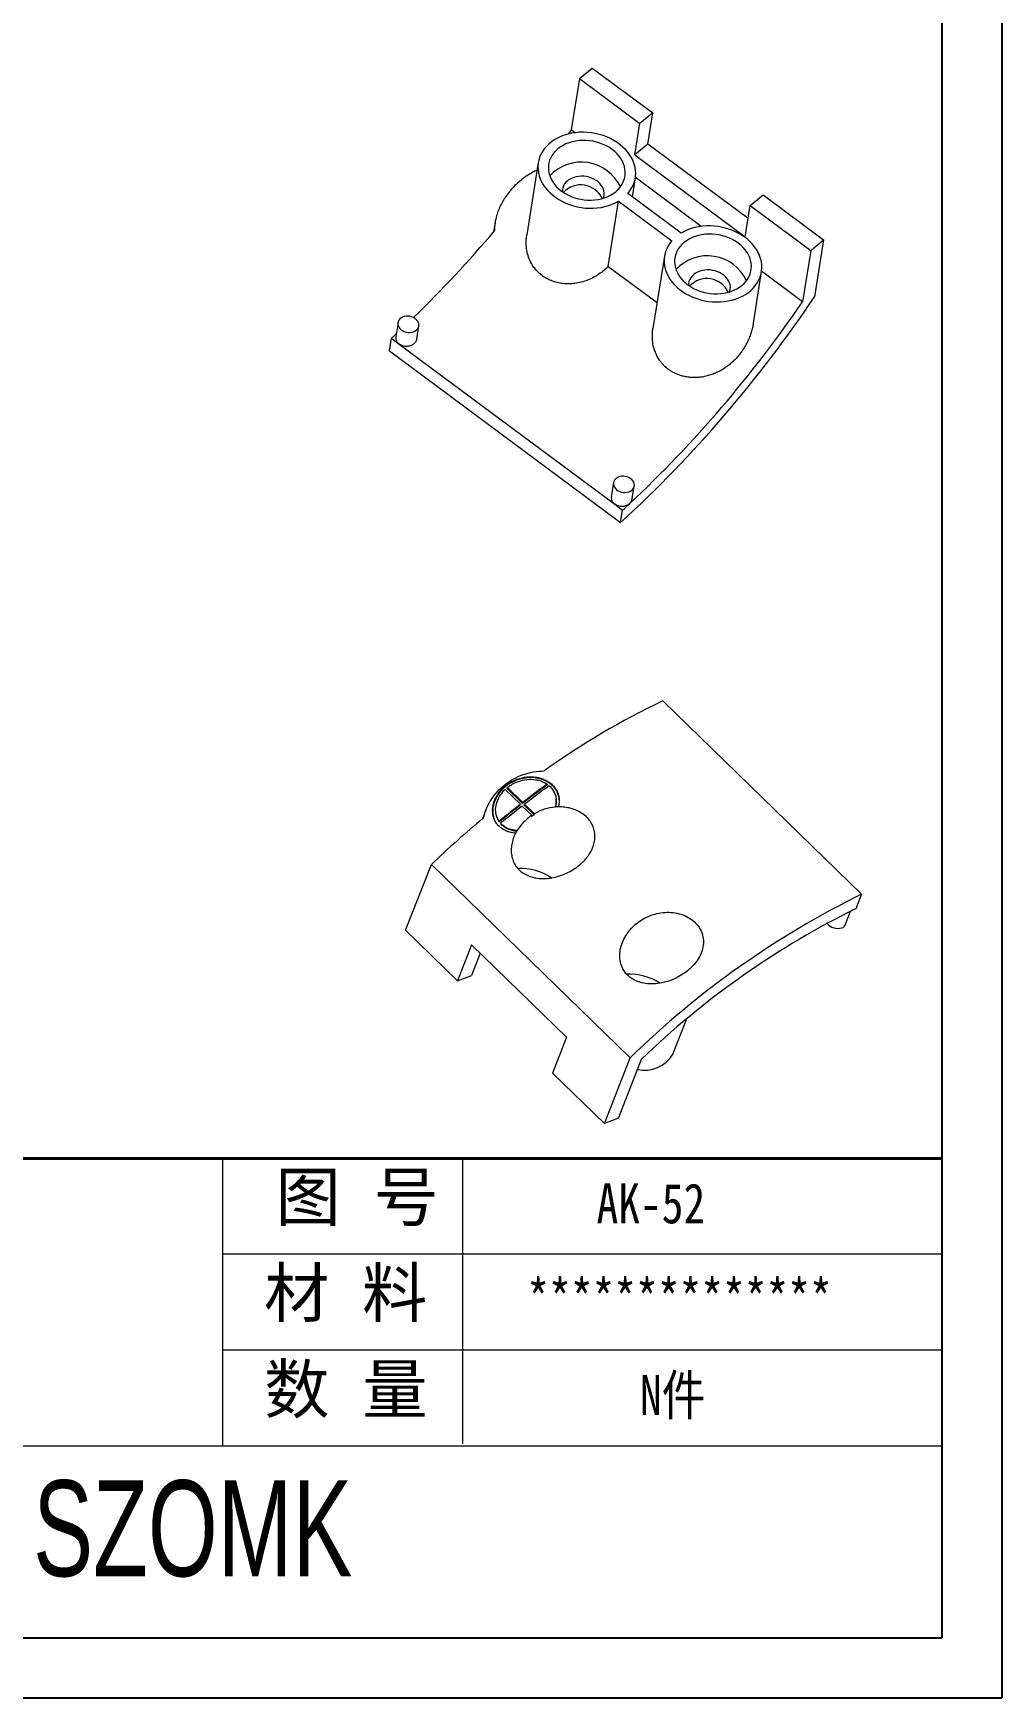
# Model space of a CAD drawing. Header units: inches. Extents: x 3160 to 3809, y 1126 to 1300.
# Drawn here: x 3774.9 to 3809.4, y 1125.7 to 1184.9 of the extents above; entities that cross this region are included whole.
import ezdxf

# ---------------------------------------------------------------- set-up
doc = ezdxf.new("R2010")
doc.units = ezdxf.units.IN
doc.header["$LTSCALE"] = 15
doc.layers.add('文字', color=81, linetype='Continuous')
doc.layers.add('粗实线', color=7, linetype='Continuous', lineweight=30)
doc.layers.add('细实线', color=3, linetype='Continuous', lineweight=9)
doc.styles.get("Standard").update_dxf_attribs({"font": 'txt', "bigfont": 'gbcbig.shx'})
doc.styles.add('宋体', font='', dxfattribs={"width": 0.8, "height": 3.5})
doc.styles.add('长仿宋', font='', dxfattribs={"width": 0.7, "height": 4})
doc.styles.get('宋体').set_extended_font_data('SimSun')
doc.styles.get('长仿宋').set_extended_font_data('SimSun')

msp = doc.modelspace()

# ---------------------------------------------------------------- linework, layer by layer
for p, q in [((3809.392, 1215.273), (3809.392, 1125.657)), ((3807.259, 1213.14), (3807.259, 1127.79)), ((3685.928, 1127.79), (3807.259, 1127.79)), ((3682.648, 1125.657), (3809.392, 1125.657))]:
    msp.add_line(p, q)
at = {"color": 7, "linetype": 'Continuous', "lineweight": 15}
for p, q in [((3794.356, 1183.301), (3794.815, 1183.678)), ((3794.815, 1183.678), (3796.967, 1182.079)), ((3794.356, 1183.301), (3794.067, 1181.475)), ((3794.356, 1183.301), (3796.508, 1181.702)), ((3796.333, 1180.594), (3796.508, 1181.702)), ((3796.967, 1182.079), (3796.508, 1181.702)), ((3796.792, 1180.97), (3796.967, 1182.079)), ((3794.067, 1181.475), (3793.969, 1181.333)), ((3794.2, 1181.376), (3794.067, 1181.475)), ((3796.792, 1180.97), (3796.333, 1180.594)), ((3796.333, 1180.594), (3800.263, 1177.675)), ((3800.365, 1178.317), (3796.792, 1180.97)), ((3792.892, 1180.314), (3792.483, 1177.737)), ((3796.242, 1179.092), (3796.348, 1179.766)), ((3798.691, 1178.04), (3796.35, 1179.779)), ((3795.384, 1176.616), (3795.753, 1178.942)), ((3795.753, 1178.942), (3797.651, 1177.532)), ((3797.979, 1177.801), (3796.08, 1179.211)), ((3800.263, 1177.675), (3800.439, 1178.783)), ((3800.439, 1178.783), (3800.897, 1179.16)), ((3800.439, 1178.783), (3802.591, 1177.185)), ((3800.897, 1179.16), (3803.049, 1177.561)), ((3791.355, 1178.183), (3791.302, 1177.852)), ((3802.591, 1177.185), (3803.049, 1177.561)), ((3803.049, 1177.561), (3802.728, 1175.533)), ((3797.383, 1176.978), (3796.975, 1174.401)), ((3802.591, 1177.185), (3802.301, 1175.359)), ((3795.384, 1176.616), (3797.121, 1175.326)), ((3800.55, 1174.597), (3800.84, 1176.43)), ((3802.301, 1175.359), (3800.842, 1176.443)), ((3787.897, 1174.615), (3787.819, 1174.122)), ((3787.59, 1173.613), (3787.661, 1174.059)), ((3787.661, 1174.059), (3787.942, 1173.85)), ((3788.565, 1174.038), (3788.638, 1174.498)), ((3787.59, 1173.613), (3795.825, 1167.497)), ((3787.942, 1173.85), (3795.615, 1168.151)), ((3795.57, 1168.916), (3795.492, 1168.423)), ((3796.238, 1168.338), (3796.311, 1168.799)), ((3795.615, 1168.151), (3795.895, 1167.942)), ((3795.825, 1167.497), (3795.895, 1167.942)), ((3797.322, 1161.145), (3804.404, 1154.264)), ((3791.713, 1157.995), (3792.255, 1157.468)), ((3791.779, 1158.024), (3792.325, 1157.493)), ((3792.342, 1157.535), (3791.795, 1158.066)), ((3793.207, 1158.182), (3793.208, 1158.155)), ((3792.239, 1157.426), (3792.255, 1157.468)), ((3792.319, 1157.405), (3792.661, 1157.073)), ((3792.325, 1157.493), (3792.342, 1157.535)), ((3792.39, 1157.431), (3792.406, 1157.472)), ((3792.39, 1157.431), (3792.74, 1157.091)), ((3792.756, 1157.132), (3792.406, 1157.472)), ((3791.028, 1157.271), (3790.901, 1156.946)), ((3791.503, 1156.837), (3791.496, 1156.86)), ((3791.551, 1156.79), (3791.558, 1156.767)), ((3792.645, 1157.031), (3792.661, 1157.073)), ((3792.756, 1157.132), (3792.74, 1157.091)), ((3788.163, 1152.979), (3789.084, 1155.321)), ((3796.166, 1148.44), (3789.084, 1155.321)), ((3804.404, 1154.264), (3804.202, 1153.749)), ((3803.814, 1153.162), (3804.009, 1153.658)), ((3788.163, 1152.979), (3790.014, 1151.181)), ((3790.517, 1152.461), (3790.014, 1151.181)), ((3790.822, 1152.164), (3790.51, 1151.371)), ((3793.898, 1149.176), (3790.517, 1152.461)), ((3790.014, 1151.181), (3790.51, 1151.371)), ((3797.679, 1148.567), (3798.167, 1149.808)), ((3793.898, 1149.176), (3793.394, 1147.896)), ((3793.394, 1147.896), (3795.246, 1146.098)), ((3795.246, 1146.098), (3796.166, 1148.44)), ((3795.742, 1146.288), (3796.571, 1148.396)), ((3795.742, 1146.288), (3795.246, 1146.098))]:
    msp.add_line(p, q, dxfattribs=at)
at = {"color": 7, "linetype": 'Continuous', "lineweight": 15, "flags": 128}
for points in [[(3796.08, 1179.211), (3796.153, 1179.302), (3796.216, 1179.398), (3796.268, 1179.498), (3796.308, 1179.601), (3796.337, 1179.708), (3796.355, 1179.817), (3796.361, 1179.927), (3796.355, 1180.038), (3796.338, 1180.149), (3796.309, 1180.26), (3796.268, 1180.368), (3796.217, 1180.475), (3796.155, 1180.579), (3796.082, 1180.679), (3795.999, 1180.775), (3795.907, 1180.866), (3795.807, 1180.951), (3795.698, 1181.03), (3795.583, 1181.102), (3795.46, 1181.168), (3795.332, 1181.225), (3795.2, 1181.275), (3795.063, 1181.316), (3794.923, 1181.349), (3794.782, 1181.373), (3794.639, 1181.388), (3794.496, 1181.394), (3794.354, 1181.391), (3794.214, 1181.378), (3794.076, 1181.357), (3793.942, 1181.326), (3793.813, 1181.287), (3793.689, 1181.24), (3793.571, 1181.184), (3793.461, 1181.121), (3793.358, 1181.051), (3793.264, 1180.973), (3793.179, 1180.89), (3793.104, 1180.8), (3793.038, 1180.706), (3792.984, 1180.607), (3792.941, 1180.504), (3792.909, 1180.398), (3792.888, 1180.29), (3792.879, 1180.18), (3792.882, 1180.069), (3792.897, 1179.958), (3792.923, 1179.847), (3792.961, 1179.738), (3793.009, 1179.63), (3793.069, 1179.526), (3793.139, 1179.425), (3793.219, 1179.328), (3793.309, 1179.236), (3793.408, 1179.149), (3793.514, 1179.069), (3793.628, 1178.994), (3793.749, 1178.927), (3793.876, 1178.868), (3794.007, 1178.816), (3794.143, 1178.773), (3794.282, 1178.738), (3794.423, 1178.712), (3794.566, 1178.695), (3794.709, 1178.686), (3794.851, 1178.688), (3794.992, 1178.698), (3795.131, 1178.717), (3795.265, 1178.745), (3795.396, 1178.782), (3795.521, 1178.827), (3795.64, 1178.881), (3795.753, 1178.942)], [(3795.649, 1179.275), (3795.728, 1179.347), (3795.797, 1179.424), (3795.857, 1179.507), (3795.905, 1179.594), (3795.943, 1179.685), (3795.969, 1179.779), (3795.984, 1179.876), (3795.988, 1179.973), (3795.979, 1180.072), (3795.959, 1180.17), (3795.928, 1180.266), (3795.885, 1180.361), (3795.832, 1180.454), (3795.768, 1180.542), (3795.695, 1180.627), (3795.612, 1180.706), (3795.521, 1180.78), (3795.422, 1180.847), (3795.317, 1180.908), (3795.205, 1180.961), (3795.088, 1181.006), (3794.968, 1181.043), (3794.844, 1181.071), (3794.719, 1181.091), (3794.593, 1181.102), (3794.466, 1181.103), (3794.342, 1181.096), (3794.219, 1181.079), (3794.1, 1181.054), (3793.986, 1181.02), (3793.877, 1180.978), (3793.774, 1180.927), (3793.678, 1180.869), (3793.591, 1180.804), (3793.512, 1180.733), (3793.443, 1180.655), (3793.383, 1180.573), (3793.335, 1180.486), (3793.297, 1180.394), (3793.27, 1180.3), (3793.255, 1180.204), (3793.252, 1180.106), (3793.261, 1180.008), (3793.281, 1179.91), (3793.312, 1179.813), (3793.354, 1179.718), (3793.408, 1179.626), (3793.471, 1179.537), (3793.545, 1179.453), (3793.628, 1179.374), (3793.719, 1179.3), (3793.818, 1179.233), (3793.923, 1179.172), (3794.035, 1179.119), (3794.151, 1179.074), (3794.272, 1179.037), (3794.396, 1179.008), (3794.521, 1178.989), (3794.647, 1178.978), (3794.773, 1178.976), (3794.898, 1178.984), (3795.021, 1179), (3795.14, 1179.026), (3795.254, 1179.06), (3795.363, 1179.102), (3795.466, 1179.152), (3795.562, 1179.21), (3795.649, 1179.275)], [(3795.213, 1179.046), (3795.223, 1179.077), (3795.238, 1179.148), (3795.24, 1179.22), (3795.231, 1179.293), (3795.21, 1179.365), (3795.178, 1179.436), (3795.135, 1179.503), (3795.083, 1179.566), (3795.02, 1179.625), (3794.95, 1179.677), (3794.872, 1179.723), (3794.789, 1179.761), (3794.7, 1179.791), (3794.609, 1179.812), (3794.515, 1179.825), (3794.422, 1179.828), (3794.329, 1179.823), (3794.239, 1179.808), (3794.153, 1179.784), (3794.073, 1179.752), (3793.999, 1179.712), (3793.933, 1179.665), (3793.876, 1179.611), (3793.828, 1179.552), (3793.792, 1179.487), (3793.766, 1179.419), (3793.751, 1179.348), (3793.749, 1179.278)], [(3797.651, 1177.532), (3797.578, 1177.442), (3797.516, 1177.346), (3797.464, 1177.246), (3797.423, 1177.142), (3797.394, 1177.036), (3797.376, 1176.927), (3797.37, 1176.817), (3797.376, 1176.705), (3797.393, 1176.594), (3797.423, 1176.484), (3797.463, 1176.375), (3797.515, 1176.268), (3797.577, 1176.165), (3797.65, 1176.065), (3797.732, 1175.969), (3797.824, 1175.878), (3797.924, 1175.793), (3798.033, 1175.714), (3798.149, 1175.641), (3798.271, 1175.576), (3798.399, 1175.518), (3798.532, 1175.469), (3798.668, 1175.427), (3798.808, 1175.394), (3798.95, 1175.371), (3799.093, 1175.356), (3799.235, 1175.35), (3799.378, 1175.353), (3799.518, 1175.365), (3799.655, 1175.387), (3799.789, 1175.417), (3799.919, 1175.456), (3800.042, 1175.504), (3800.16, 1175.559), (3800.271, 1175.622), (3800.373, 1175.693), (3800.467, 1175.77), (3800.552, 1175.854), (3800.628, 1175.943), (3800.693, 1176.038), (3800.747, 1176.137), (3800.791, 1176.239), (3800.823, 1176.345), (3800.843, 1176.454), (3800.852, 1176.564), (3800.849, 1176.675), (3800.835, 1176.786), (3800.809, 1176.896), (3800.771, 1177.006), (3800.722, 1177.113), (3800.662, 1177.218), (3800.592, 1177.319), (3800.512, 1177.416), (3800.422, 1177.508), (3800.324, 1177.594), (3800.217, 1177.675), (3800.103, 1177.749), (3799.982, 1177.816), (3799.856, 1177.876), (3799.724, 1177.928), (3799.588, 1177.971), (3799.449, 1178.006), (3799.308, 1178.032), (3799.165, 1178.049), (3799.022, 1178.057), (3798.88, 1178.056), (3798.739, 1178.046), (3798.601, 1178.027), (3798.466, 1177.998), (3798.336, 1177.962), (3798.21, 1177.916), (3798.091, 1177.863), (3797.979, 1177.801)], [(3800.141, 1175.939), (3800.219, 1176.011), (3800.289, 1176.088), (3800.348, 1176.171), (3800.397, 1176.258), (3800.435, 1176.349), (3800.461, 1176.443), (3800.476, 1176.539), (3800.479, 1176.637), (3800.471, 1176.735), (3800.451, 1176.833), (3800.419, 1176.93), (3800.377, 1177.025), (3800.324, 1177.117), (3800.26, 1177.206), (3800.186, 1177.29), (3800.104, 1177.37), (3800.013, 1177.444), (3799.914, 1177.511), (3799.808, 1177.571), (3799.697, 1177.625), (3799.58, 1177.67), (3799.459, 1177.707), (3799.336, 1177.735), (3799.21, 1177.755), (3799.084, 1177.766), (3798.958, 1177.767), (3798.833, 1177.76), (3798.711, 1177.743), (3798.592, 1177.718), (3798.477, 1177.684), (3798.368, 1177.642), (3798.265, 1177.591), (3798.17, 1177.533), (3798.082, 1177.468), (3798.003, 1177.397), (3797.934, 1177.319), (3797.875, 1177.237), (3797.826, 1177.149), (3797.788, 1177.058), (3797.762, 1176.964), (3797.747, 1176.868), (3797.744, 1176.77), (3797.752, 1176.672), (3797.772, 1176.574), (3797.803, 1176.477), (3797.846, 1176.382), (3797.899, 1176.29), (3797.963, 1176.201), (3798.036, 1176.117), (3798.119, 1176.038), (3798.21, 1175.964), (3798.309, 1175.896), (3798.415, 1175.836), (3798.526, 1175.783), (3798.643, 1175.738), (3798.764, 1175.701), (3798.887, 1175.672), (3799.013, 1175.653), (3799.139, 1175.642), (3799.265, 1175.64), (3799.39, 1175.648), (3799.512, 1175.664), (3799.631, 1175.69), (3799.746, 1175.724), (3799.855, 1175.766), (3799.958, 1175.816), (3800.053, 1175.874), (3800.141, 1175.939)], [(3799.705, 1175.71), (3799.715, 1175.741), (3799.729, 1175.812), (3799.732, 1175.884), (3799.723, 1175.957), (3799.702, 1176.029), (3799.67, 1176.099), (3799.627, 1176.167), (3799.574, 1176.23), (3799.512, 1176.288), (3799.441, 1176.341), (3799.364, 1176.386), (3799.28, 1176.425), (3799.192, 1176.455), (3799.1, 1176.476), (3799.007, 1176.489), (3798.913, 1176.492), (3798.821, 1176.486), (3798.731, 1176.472), (3798.645, 1176.448), (3798.564, 1176.416), (3798.491, 1176.376), (3798.425, 1176.329), (3798.367, 1176.275), (3798.32, 1176.215), (3798.283, 1176.151), (3798.257, 1176.083), (3798.243, 1176.012), (3798.24, 1175.942)], [(3788.548, 1174.348), (3788.587, 1174.387), (3788.616, 1174.432), (3788.634, 1174.481), (3788.64, 1174.532), (3788.634, 1174.584), (3788.617, 1174.635), (3788.588, 1174.684), (3788.549, 1174.728), (3788.5, 1174.767), (3788.444, 1174.8), (3788.383, 1174.824), (3788.318, 1174.84), (3788.251, 1174.846), (3788.185, 1174.844), (3788.121, 1174.832), (3788.062, 1174.811), (3788.01, 1174.782), (3787.966, 1174.746), (3787.931, 1174.704), (3787.908, 1174.657), (3787.896, 1174.607), (3787.896, 1174.555), (3787.908, 1174.503), (3787.931, 1174.453), (3787.965, 1174.406), (3788.009, 1174.364), (3788.061, 1174.329), (3788.12, 1174.3), (3788.184, 1174.28), (3788.25, 1174.269), (3788.317, 1174.267), (3788.382, 1174.274), (3788.444, 1174.29), (3788.5, 1174.315), (3788.548, 1174.348)], [(3796.221, 1168.649), (3796.26, 1168.688), (3796.289, 1168.733), (3796.307, 1168.782), (3796.313, 1168.833), (3796.307, 1168.885), (3796.29, 1168.936), (3796.261, 1168.985), (3796.221, 1169.029), (3796.173, 1169.068), (3796.117, 1169.1), (3796.056, 1169.125), (3795.991, 1169.141), (3795.924, 1169.147), (3795.858, 1169.145), (3795.794, 1169.133), (3795.735, 1169.112), (3795.683, 1169.083), (3795.639, 1169.047), (3795.604, 1169.005), (3795.581, 1168.958), (3795.569, 1168.907), (3795.569, 1168.855), (3795.58, 1168.804), (3795.604, 1168.754), (3795.638, 1168.707), (3795.682, 1168.665), (3795.734, 1168.629), (3795.793, 1168.601), (3795.857, 1168.581), (3795.923, 1168.569), (3795.99, 1168.567), (3796.055, 1168.575), (3796.117, 1168.591), (3796.173, 1168.616), (3796.221, 1168.649)], [(3793.53, 1157.619), (3793.529, 1157.633), (3793.528, 1157.647)], [(3791.399, 1157.068), (3791.402, 1157.057), (3791.406, 1157.045)]]:
    msp.add_lwpolyline(points, dxfattribs=at)
at = {"color": 7, "linetype": 'Continuous', "lineweight": 15}
for centre, radius, start, end in [((3794.423, 1178.795), 1.535, 25.05164, 136.94441), ((3794.405, 1178.684), 0.836, 24.59353, 137.40252), ((3759.955, 1204.251), 40.982, 314.05137, 319.96195), ((3798.914, 1175.459), 1.535, 25.05164, 136.94441), ((3798.897, 1175.348), 0.836, 24.59353, 137.40252), ((3765.404, 1200.613), 44.968, 312.57049, 326.10024), ((3766.469, 1199.819), 43.385, 313.15849, 325.68123), ((3765.156, 1198.91), 33.527, 312.16275, 312.56254), ((3773.292, 1192.902), 33.674, 312.16345, 312.74007), ((3808.915, 1136.716), 27.041, 115.38802, 125.78294), ((3813.301, 1130.41), 34.257, 125.91178, 127.75712), ((3813.344, 1130.376), 34.332, 125.91123, 127.71419), ((3813.402, 1130.32), 34.323, 125.89355, 127.71436), ((3814.458, 1128.935), 36.154, 127.88906, 129.43011), ((3814.412, 1128.976), 36.07, 127.93185, 129.42975), ((3814.528, 1128.866), 36.162, 127.88917, 129.44823), ((3815.622, 1127.475), 38.467, 129.91345, 133.6216), ((3792.249, 1153.117), 2.06, 57.35884, 92.13125), ((3818.462, 1125.641), 31.889, 116.15763, 134.36034), ((3817.897, 1126.146), 30.821, 116.96067, 133.78448), ((3803.567, 1153.568), 0.522, 220.24985, 285.48714), ((3813.021, 1134.937), 20.777, 115.11758, 115.96763), ((3803.654, 1153.232), 0.175, 287.6575, 336.66084), ((3796.112, 1149.363), 2.06, 57.35178, 92.13555), ((3796.669, 1149.172), 1.177, 257.93871, 329.09438)]:
    msp.add_arc(centre, radius, start, end, dxfattribs=at)
for points, knots in [([(3792.848, 1180.038), (3792.799, 1180.015), (3792.679, 1179.96), (3792.498, 1179.85), (3792.298, 1179.708), (3792.106, 1179.541), (3791.924, 1179.352), (3791.773, 1179.163), (3791.652, 1178.979), (3791.555, 1178.804), (3791.472, 1178.62), (3791.398, 1178.404), (3791.342, 1178.159), (3791.336, 1177.978), (3791.332, 1177.888)], [0, 0, 0, 0, 0.058023, 0.14221, 0.226401, 0.319272, 0.412409, 0.505262, 0.576587, 0.647907, 0.721689, 0.795464, 0.897749, 1, 1, 1, 1]), ([(3795.384, 1176.616), (3795.332, 1176.567), (3795.227, 1176.467), (3795.052, 1176.338), (3794.86, 1176.222), (3794.65, 1176.124), (3794.423, 1176.05), (3794.197, 1176.006), (3793.978, 1175.99), (3793.769, 1176.001), (3793.571, 1176.036), (3793.388, 1176.092), (3793.221, 1176.166), (3793.069, 1176.258), (3792.933, 1176.364), (3792.814, 1176.483), (3792.694, 1176.636), (3792.585, 1176.83), (3792.511, 1177.042), (3792.473, 1177.237), (3792.459, 1177.412), (3792.461, 1177.579), (3792.478, 1177.687), (3792.485, 1177.737)], [0, 0, 0, 0, 0.0493, 0.098717, 0.147995, 0.20247, 0.257143, 0.311574, 0.360302, 0.409212, 0.457916, 0.501634, 0.545505, 0.589216, 0.630529, 0.671976, 0.713292, 0.774872, 0.836466, 0.879009, 0.921675, 0.964234, 1, 1, 1, 1]), ([(3800.549, 1174.597), (3800.549, 1174.596), (3800.542, 1174.539), (3800.517, 1174.429), (3800.474, 1174.267), (3800.415, 1174.1), (3800.341, 1173.931), (3800.25, 1173.761), (3800.144, 1173.596), (3800.033, 1173.451), (3799.917, 1173.32), (3799.796, 1173.202), (3799.66, 1173.087), (3799.514, 1172.983), (3799.359, 1172.891), (3799.199, 1172.814), (3799.032, 1172.751), (3798.859, 1172.702), (3798.689, 1172.671), (3798.525, 1172.658), (3798.369, 1172.658), (3798.212, 1172.673), (3798.063, 1172.701), (3797.926, 1172.741), (3797.798, 1172.791), (3797.675, 1172.852), (3797.526, 1172.945), (3797.393, 1173.055), (3797.28, 1173.178), (3797.179, 1173.311), (3797.077, 1173.493), (3796.994, 1173.731), (3796.95, 1173.986), (3796.952, 1174.21), (3796.965, 1174.349), (3796.975, 1174.398), (3796.975, 1174.401)], [0, 0, 0, 0, 0.000899, 0.029242, 0.058203, 0.087166, 0.119782, 0.152398, 0.185895, 0.219392, 0.245284, 0.275136, 0.304987, 0.335662, 0.366335, 0.396221, 0.426104, 0.457071, 0.488035, 0.514773, 0.541509, 0.569211, 0.596911, 0.620941, 0.64497, 0.669781, 0.694592, 0.740033, 0.763444, 0.786855, 0.832048, 0.878465, 0.92536, 0.973437, 0.998702, 1, 1, 1, 1]), ([(3787.819, 1174.122), (3787.818, 1174.113), (3787.815, 1174.093), (3787.816, 1174.06), (3787.821, 1174.025), (3787.831, 1173.991), (3787.846, 1173.959), (3787.865, 1173.927), (3787.888, 1173.898), (3787.913, 1173.872), (3787.933, 1173.857), (3787.942, 1173.85)], [0, 0, 0, 0, 0.089543, 0.204096, 0.324607, 0.438434, 0.552262, 0.671996, 0.785249, 0.898502, 1, 1, 1, 1]), ([(3788.562, 1174.038), (3788.562, 1174.033), (3788.563, 1173.993), (3788.529, 1173.934), (3788.466, 1173.858), (3788.377, 1173.8), (3788.254, 1173.766), (3788.126, 1173.769), (3788.018, 1173.8), (3787.963, 1173.836), (3787.942, 1173.85)], [0, 0, 0, 0, 0.021391, 0.177352, 0.276682, 0.433274, 0.589892, 0.745824, 0.900794, 1, 1, 1, 1]), ([(3795.493, 1168.422), (3795.491, 1168.39), (3795.487, 1168.323), (3795.531, 1168.226), (3795.587, 1168.175), (3795.615, 1168.151)], [0, 0, 0, 0, 0.324693, 0.671962, 1, 1, 1, 1]), ([(3796.145, 1168.171), (3796.112, 1168.141), (3796.073, 1168.116), (3795.984, 1168.082), (3795.936, 1168.072), (3795.789, 1168.066), (3795.688, 1168.096), (3795.615, 1168.151)], [0, 0, 0, 0, 0.25, 0.25, 0.5, 0.5, 1, 1, 1, 1]), ([(3796.145, 1168.171), (3796.172, 1168.2), (3796.218, 1168.25), (3796.229, 1168.312), (3796.234, 1168.339)], [0, 0, 0, 0, 0.5680526, 1, 1, 1, 1]), ([(3790.94, 1156.979), (3790.989, 1157.208), (3791.08, 1157.423), (3791.341, 1157.828), (3791.503, 1158.007), (3791.894, 1158.315), (3792.111, 1158.436), (3792.472, 1158.565), (3792.596, 1158.597), (3792.847, 1158.641), (3792.974, 1158.652), (3793.104, 1158.652)], [0, 0, 0, 0, 0.25, 0.25, 0.5, 0.5, 0.75, 0.75, 0.875, 0.875, 1, 1, 1, 1]), ([(3792.084, 1156.435), (3792.057, 1156.437), (3792.029, 1156.441), (3791.974, 1156.449), (3791.947, 1156.454), (3791.895, 1156.467), (3791.869, 1156.474), (3791.831, 1156.485), (3791.817, 1156.49), (3791.792, 1156.499), (3791.779, 1156.504), (3791.718, 1156.529), (3791.671, 1156.552), (3791.583, 1156.607), (3791.543, 1156.638), (3791.469, 1156.707), (3791.436, 1156.744), (3791.392, 1156.805), (3791.379, 1156.825), (3791.354, 1156.869), (3791.343, 1156.89), (3791.323, 1156.934), (3791.314, 1156.957), (3791.302, 1156.992), (3791.298, 1157.004), (3791.292, 1157.027), (3791.288, 1157.04), (3791.275, 1157.098), (3791.268, 1157.146), (3791.264, 1157.22), (3791.264, 1157.245), (3791.265, 1157.294), (3791.267, 1157.319), (3791.272, 1157.368), (3791.276, 1157.392), (3791.283, 1157.43), (3791.286, 1157.442), (3791.291, 1157.466), (3791.294, 1157.478), (3791.323, 1157.586), (3791.362, 1157.678), (3791.422, 1157.779), (3791.429, 1157.79), (3791.443, 1157.813), (3791.45, 1157.824), (3791.472, 1157.856), (3791.487, 1157.877), (3791.535, 1157.939), (3791.569, 1157.978), (3791.642, 1158.053), (3791.681, 1158.089), (3791.764, 1158.157), (3791.81, 1158.19), (3791.902, 1158.249), (3791.95, 1158.276), (3792.024, 1158.312), (3792.049, 1158.323), (3792.088, 1158.339), (3792.1, 1158.344), (3792.126, 1158.354), (3792.139, 1158.359), (3792.261, 1158.402), (3792.371, 1158.427), (3792.509, 1158.441), (3792.537, 1158.443), (3792.592, 1158.445), (3792.621, 1158.445), (3792.706, 1158.444), (3792.761, 1158.439), (3792.844, 1158.426), (3792.871, 1158.421), (3792.926, 1158.409), (3792.952, 1158.402), (3793.031, 1158.379), (3793.082, 1158.359), (3793.179, 1158.314), (3793.225, 1158.288), (3793.312, 1158.23), (3793.352, 1158.198), (3793.426, 1158.128), (3793.459, 1158.091), (3793.517, 1158.011), (3793.542, 1157.97), (3793.583, 1157.884), (3793.6, 1157.839), (3793.624, 1157.748), (3793.631, 1157.702), (3793.636, 1157.631), (3793.637, 1157.607), (3793.636, 1157.561), (3793.634, 1157.537), (3793.627, 1157.467), (3793.617, 1157.42), (3793.604, 1157.374)], [0.6179704, 0.6179704, 0.6179704, 0.6179704, 0.6293585, 0.6293585, 0.6407467, 0.6407467, 0.6521348, 0.6521348, 0.6578289, 0.6578289, 0.6635229, 0.6635229, 0.6862992, 0.6862992, 0.7090754, 0.7090754, 0.7318517, 0.7318517, 0.7432398, 0.7432398, 0.7546279, 0.7546279, 0.7660161, 0.7660161, 0.7717101, 0.7717101, 0.7774042, 0.7774042, 0.8001804, 0.8001804, 0.8115686, 0.8115686, 0.8229567, 0.8229567, 0.8343448, 0.8343448, 0.8400389, 0.8400389, 0.8457329, 0.8457329, 0.8912855, 0.8912855, 0.8969795, 0.8969795, 0.9026736, 0.9026736, 0.9140617, 0.9140617, 0.936838, 0.936838, 0.9596142, 0.9596142, 0.9823905, 0.9823905, 1.0051667, 1.0051667, 1.0165548, 1.0165548, 1.0222489, 1.0222489, 1.027943, 1.027943, 1.0734955, 1.0734955, 1.0848836, 1.0848836, 1.0962717, 1.0962717, 1.119048, 1.119048, 1.1304361, 1.1304361, 1.1418242, 1.1418242, 1.1646005, 1.1646005, 1.1873767, 1.1873767, 1.210153, 1.210153, 1.2329292, 1.2329292, 1.2557055, 1.2557055, 1.2784817, 1.2784817, 1.301258, 1.301258, 1.3126461, 1.3126461, 1.3240342, 1.3240342, 1.3468105, 1.3468105, 1.3468105, 1.3468105]), ([(3793.635, 1157.629), (3793.634, 1157.646), (3793.631, 1157.694), (3793.613, 1157.774), (3793.582, 1157.866), (3793.538, 1157.954), (3793.482, 1158.037), (3793.414, 1158.115), (3793.337, 1158.185), (3793.25, 1158.247), (3793.154, 1158.301), (3793.052, 1158.345), (3792.945, 1158.379), (3792.833, 1158.402), (3792.719, 1158.416), (3792.591, 1158.42), (3792.45, 1158.41), (3792.298, 1158.382), (3792.127, 1158.331), (3791.94, 1158.248), (3791.773, 1158.138), (3791.643, 1158.027), (3791.544, 1157.922), (3791.458, 1157.808), (3791.386, 1157.687), (3791.33, 1157.559), (3791.294, 1157.439), (3791.275, 1157.327), (3791.268, 1157.226), (3791.274, 1157.125), (3791.285, 1157.047), (3791.299, 1157.005), (3791.303, 1156.994)], [0, 0, 0, 0, 0.015208, 0.04473, 0.074295, 0.103696, 0.133391, 0.16302, 0.192686, 0.222395, 0.251906, 0.281563, 0.311114, 0.340898, 0.37043, 0.40025, 0.439257, 0.478485, 0.518561, 0.577381, 0.637009, 0.676129, 0.715, 0.754073, 0.793866, 0.832895, 0.871676, 0.90149, 0.930851, 0.960585, 0.989841, 1, 1, 1, 1]), ([(3791.496, 1156.86), (3791.486, 1156.876), (3791.465, 1156.907), (3791.428, 1156.979), (3791.391, 1157.081), (3791.364, 1157.258), (3791.389, 1157.486), (3791.499, 1157.743), (3791.623, 1157.907), (3791.703, 1157.985), (3791.713, 1157.995)], [0, 0, 0, 0, 0.045065, 0.090645, 0.199298, 0.310385, 0.530509, 0.748693, 0.968144, 1, 1, 1, 1]), ([(3791.779, 1158.024), (3791.781, 1158.03), (3791.783, 1158.037), (3791.786, 1158.043), (3791.787, 1158.047), (3791.789, 1158.051), (3791.79, 1158.055), (3791.792, 1158.059), (3791.793, 1158.062), (3791.795, 1158.066)], [0, 0, 0, 0, 0.0000500009, 0.0000500009, 0.0000500009, 0.0000819388, 0.0000819388, 0.0000819388, 0.000113877, 0.000113877, 0.000113877, 0.000113877]), ([(3791.795, 1158.066), (3791.814, 1158.081), (3791.852, 1158.111), (3791.933, 1158.166), (3792.043, 1158.227), (3792.231, 1158.305), (3792.484, 1158.363), (3792.744, 1158.357), (3792.942, 1158.312), (3793.059, 1158.267), (3793.146, 1158.222), (3793.186, 1158.195), (3793.207, 1158.182)], [0, 0, 0, 0, 0.0487146, 0.09761, 0.1978179, 0.2977121, 0.4982231, 0.6976564, 0.7985642, 0.8983077, 0.9493784, 1, 1, 1, 1]), ([(3793.279, 1158.126), (3793.291, 1158.115), (3793.371, 1158.043), (3793.458, 1157.918), (3793.515, 1157.754), (3793.533, 1157.626), (3793.529, 1157.496), (3793.507, 1157.411), (3793.496, 1157.368)], [0, 0, 0, 0, 0.052888, 0.368482, 0.52586, 0.685114, 0.841149, 1, 1, 1, 1]), ([(3792.084, 1156.435), (3792.019, 1156.309), (3791.973, 1156.179), (3791.936, 1155.976), (3791.929, 1155.907), (3791.928, 1155.771), (3791.933, 1155.704), (3791.957, 1155.571), (3791.976, 1155.505), (3792.026, 1155.38), (3792.058, 1155.321), (3792.135, 1155.21), (3792.181, 1155.157), (3792.282, 1155.064), (3792.338, 1155.023), (3792.523, 1154.915), (3792.662, 1154.867), (3792.883, 1154.831), (3792.958, 1154.824), (3793.109, 1154.821), (3793.186, 1154.825), (3793.414, 1154.851), (3793.564, 1154.887), (3793.854, 1154.989), (3793.991, 1155.055), (3794.25, 1155.213), (3794.367, 1155.303), (3794.575, 1155.504), (3794.666, 1155.617), (3794.771, 1155.793), (3794.801, 1155.853), (3794.851, 1155.977), (3794.871, 1156.041), (3794.899, 1156.169), (3794.907, 1156.233), (3794.91, 1156.361), (3794.905, 1156.425), (3794.871, 1156.616), (3794.822, 1156.737), (3794.71, 1156.904), (3794.667, 1156.956), (3794.57, 1157.053), (3794.515, 1157.098), (3794.397, 1157.178), (3794.334, 1157.214), (3794.2, 1157.275), (3794.129, 1157.3), (3793.984, 1157.34), (3793.91, 1157.354), (3793.759, 1157.373), (3793.681, 1157.376), (3793.604, 1157.374)], [0, 0, 0, 0, 0.0625, 0.0625, 0.09375, 0.09375, 0.125, 0.125, 0.15625, 0.15625, 0.1875, 0.1875, 0.21875, 0.21875, 0.25, 0.25, 0.3125, 0.3125, 0.34375, 0.34375, 0.375, 0.375, 0.4375, 0.4375, 0.5, 0.5, 0.5625, 0.5625, 0.625, 0.625, 0.65625, 0.65625, 0.6875, 0.6875, 0.71875, 0.71875, 0.75, 0.75, 0.8125, 0.8125, 0.84375, 0.84375, 0.875, 0.875, 0.90625, 0.90625, 0.9375, 0.9375, 0.96875, 0.96875, 1, 1, 1, 1]), ([(3793.496, 1157.368), (3793.366, 1157.357), (3793.235, 1157.33), (3792.987, 1157.25), (3792.868, 1157.197), (3792.756, 1157.132)], [0, 0, 0, 0, 0.5, 0.5, 1, 1, 1, 1]), ([(3793.604, 1157.374), (3793.586, 1157.374), (3793.55, 1157.373), (3793.514, 1157.37), (3793.496, 1157.368)], [0, 0, 0, 0, 0.4972573, 1, 1, 1, 1]), ([(3793.506, 1157.369), (3793.509, 1157.378), (3793.519, 1157.416), (3793.529, 1157.484), (3793.535, 1157.558), (3793.53, 1157.603), (3793.529, 1157.619)], [0, 0, 0, 0, 0.111719, 0.462562, 0.809914, 1, 1, 1, 1]), ([(3791.407, 1157.045), (3791.413, 1157.023), (3791.428, 1156.971), (3791.461, 1156.901), (3791.49, 1156.856), (3791.503, 1156.837)], [0, 0, 0, 0, 0.308446, 0.702495, 1, 1, 1, 1]), ([(3792.136, 1156.529), (3792.116, 1156.53), (3792.075, 1156.534), (3792.014, 1156.544), (3791.956, 1156.557), (3791.899, 1156.573), (3791.816, 1156.602), (3791.712, 1156.652), (3791.627, 1156.716), (3791.576, 1156.764), (3791.559, 1156.782), (3791.551, 1156.79)], [0, 0, 0, 0, 0.090728, 0.180097, 0.268461, 0.356187, 0.443651, 0.665287, 0.884483, 0.942357, 1, 1, 1, 1]), ([(3792.131, 1156.505), (3792.085, 1156.509), (3792.038, 1156.516), (3791.969, 1156.532), (3791.945, 1156.538), (3791.898, 1156.552), (3791.874, 1156.56), (3791.806, 1156.587), (3791.763, 1156.607), (3791.681, 1156.657), (3791.644, 1156.685), (3791.591, 1156.732), (3791.574, 1156.749), (3791.558, 1156.767)], [1.2453952, 1.2453952, 1.2453952, 1.2453952, 1.2666481, 1.2666481, 1.2781204, 1.2781204, 1.2895927, 1.2895927, 1.3125372, 1.3125372, 1.3354817, 1.3354817, 1.3475067, 1.3475067, 1.3475067, 1.3475067]), ([(3792.661, 1157.073), (3792.552, 1157), (3792.452, 1156.916), (3792.277, 1156.734), (3792.201, 1156.636), (3792.136, 1156.529)], [0, 0, 0, 0, 0.5, 0.5, 1, 1, 1, 1]), ([(3792.078, 1156.412), (3792.078, 1156.414), (3792.079, 1156.416), (3792.079, 1156.418), (3792.08, 1156.421), (3792.081, 1156.424), (3792.081, 1156.426), (3792.082, 1156.429), (3792.083, 1156.432), (3792.084, 1156.435)], [0, 0, 0, 0, 0.0000258421, 0.0000258421, 0.0000258421, 0.0000646058, 0.0000646058, 0.0000646058, 0.0001033698, 0.0001033698, 0.0001033698, 0.0001033698]), ([(3792.136, 1156.529), (3792.135, 1156.525), (3792.135, 1156.521), (3792.134, 1156.517), (3792.133, 1156.515), (3792.133, 1156.513), (3792.133, 1156.511), (3792.132, 1156.509), (3792.132, 1156.507), (3792.131, 1156.505)], [0, 0, 0, 0, 0.000051258, 0.000051258, 0.000051258, 0.0000768874, 0.0000768874, 0.0000768874, 0.0001025169, 0.0001025169, 0.0001025169, 0.0001025169]), ([(3796.412, 1153.238), (3796.264, 1153.122), (3796.14, 1152.989), (3795.99, 1152.765), (3795.946, 1152.685), (3795.874, 1152.524), (3795.846, 1152.442), (3795.806, 1152.273), (3795.794, 1152.186), (3795.79, 1152.014), (3795.798, 1151.93), (3795.834, 1151.762), (3795.863, 1151.682), (3795.941, 1151.532), (3795.992, 1151.461), (3796.112, 1151.336), (3796.181, 1151.282), (3796.336, 1151.19), (3796.42, 1151.154), (3796.596, 1151.101), (3796.69, 1151.084), (3796.878, 1151.067), (3796.974, 1151.067), (3797.167, 1151.083), (3797.262, 1151.099), (3797.45, 1151.143), (3797.544, 1151.173), (3797.724, 1151.242), (3797.811, 1151.283), (3797.979, 1151.375), (3798.06, 1151.426), (3798.211, 1151.538), (3798.281, 1151.597), (3798.41, 1151.725), (3798.47, 1151.794), (3798.575, 1151.937), (3798.62, 1152.011), (3798.693, 1152.164), (3798.723, 1152.244), (3798.762, 1152.405), (3798.772, 1152.486), (3798.772, 1152.647), (3798.762, 1152.729), (3798.72, 1152.886), (3798.69, 1152.962), (3798.607, 1153.107), (3798.555, 1153.175), (3798.435, 1153.299), (3798.365, 1153.356), (3798.213, 1153.453), (3798.13, 1153.494), (3797.954, 1153.56), (3797.861, 1153.585), (3797.673, 1153.616), (3797.575, 1153.623), (3797.381, 1153.62), (3797.285, 1153.61), (3797.093, 1153.574), (3796.999, 1153.547), (3796.729, 1153.449), (3796.56, 1153.354), (3796.412, 1153.238)], [0, 0, 0, 0, 0.0625, 0.0625, 0.09375, 0.09375, 0.125, 0.125, 0.15625, 0.15625, 0.1875, 0.1875, 0.21875, 0.21875, 0.25, 0.25, 0.28125, 0.28125, 0.3125, 0.3125, 0.34375, 0.34375, 0.375, 0.375, 0.40625, 0.40625, 0.4375, 0.4375, 0.46875, 0.46875, 0.5, 0.5, 0.53125, 0.53125, 0.5625, 0.5625, 0.59375, 0.59375, 0.625, 0.625, 0.65625, 0.65625, 0.6875, 0.6875, 0.71875, 0.71875, 0.75, 0.75, 0.78125, 0.78125, 0.8125, 0.8125, 0.84375, 0.84375, 0.875, 0.875, 0.90625, 0.90625, 0.9375, 0.9375, 1, 1, 1, 1])]:
    msp.add_open_spline(points, degree=3, knots=knots, dxfattribs=at)
for points in [[(3792.645, 1157.031), (3792.676, 1157.052), (3792.707, 1157.072), (3792.74, 1157.091)], [(3792.078, 1156.412), (3792.094, 1156.444), (3792.112, 1156.475), (3792.131, 1156.505)]]:
    msp.add_open_spline(points, degree=3, dxfattribs=at)
at = {"layer": '粗实线', "color": 7, "lineweight": 40}
msp.add_line((3807.259, 1144.86), (3756.049, 1144.86), dxfattribs=at)
at = {"layer": '细实线', "color": 7}
for p, q in [((3781.654, 1144.86), (3781.654, 1134.618)), ((3790.189, 1144.86), (3790.189, 1134.69)), ((3807.259, 1141.446), (3781.654, 1141.446)), ((3807.259, 1138.032), (3781.654, 1138.032)), ((3807.259, 1134.618), (3730.444, 1134.618))]:
    msp.add_line(p, q, dxfattribs=at)

# ---------------------------------------------------------------- texts
at = {"layer": '文字', "color": 0, "char_height": 1.28024, "width": 14.80102, "attachment_point": 1, "style": '宋体'}
for s, insert in [('{\\H1.111x;AK-52}', (3794.965, 1143.968)), ('{\\H1.111x;**************}', (3792.503, 1140.554)), ('{\\H1.111x;N件}', (3796.514, 1137.141))]:
    msp.add_mtext(s, dxfattribs=dict(at, insert=insert))
at = {"layer": '粗实线', "insert": (3774.909, 1133.396), "char_height": 3.41398, "width": 38.28435, "attachment_point": 1, "style": '长仿宋'}
msp.add_mtext('{\\fSTXinwei|b0|i0|c134|p2;SZOMK}', dxfattribs=at)
at = {"layer": '细实线', "color": 7, "char_height": 1.70699, "attachment_point": 1}
for s, insert, width in [('{\\fSimSun|b0|i0|c134|p54;图 号}', (3783.531, 1144.342), 8.53494), ('{\\fSimSun|b0|i0|c134|p54;材 料   }', (3783.126, 1140.928), 8.53494), ('{\\fSimSun|b0|i0|c134|p54;数 量}', (3783.134, 1137.497), 7.71238)]:
    msp.add_mtext(s, dxfattribs=dict(at, insert=insert, width=width))

doc.saveas('drawing.dxf')
